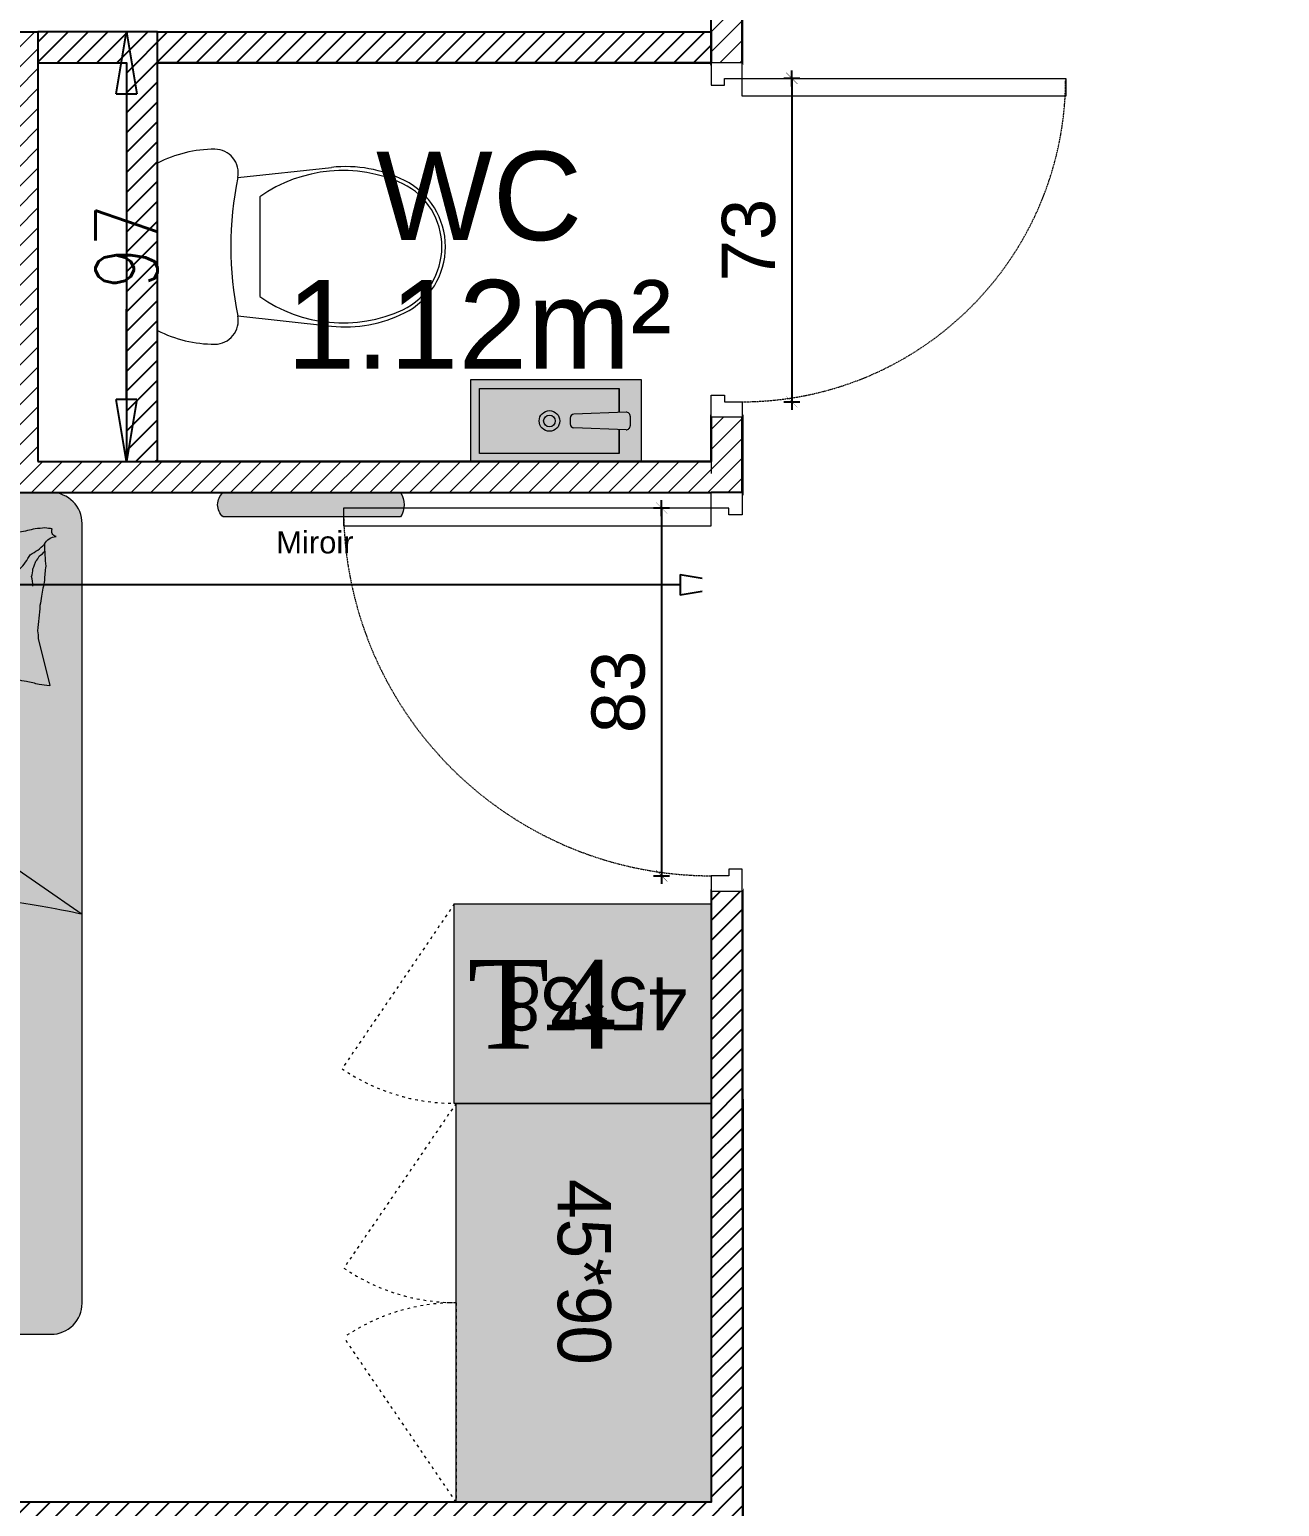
# Model space of a CAD drawing. Header units: millimetres. Extents: x -14819 to 43195, y -10328 to 20814.
# Drawn here: x 36906.6 to 37188.7, y 5174 to 5507.4 of the extents above; entities that cross this region are included whole.
import ezdxf
from ezdxf.enums import TextEntityAlignment as Align

# ---------------------------------------------------------------- set-up
doc = ezdxf.new("R2010")
doc.units = ezdxf.units.MM
doc.set_wipeout_variables(frame=1)
doc.header["$PDMODE"] = 3
for name, pattern in [('ACAD_ISO03W100', [30, 12, -18]), ('CACHE2', [0.1875, 0.125, -0.0625]), ('CACHEX2', [19.049999999999997, 12.7, -6.35])]:
    doc.linetypes.add(name, pattern=pattern)
doc.layers.add('10 - Hachures', color=7, linetype='Continuous', lineweight=18, true_color=0x646464)
for name, color, linetype, lineweight in [('14 - Sanitaires', 130, 'Continuous', 9), ('41 - Côtes Intérieures', 71, 'Continuous', 9), ('59 - TxT', 120, 'Continuous', 0), ('DV_Furnitures', 250, 'Continuous', 5), ('DV_Furnitures_Hachures', 9, 'Continuous', 5), ('DV_Hatch bathroom', 141, 'Continuous', 9), ('DV_Hatch bedroom', 21, 'Continuous', 5), ('Mur_coupe', 7, 'Continuous', 25)]:
    doc.layers.add(name, color=color, linetype=linetype, lineweight=lineweight)
for name, color, linetype in [('DV_Annotation', 8, 'Continuous'), ('DV_Bulkhead', 40, 'Continuous'), ('DV_Doors', 20, 'Continuous'), ('DV_Text block', 20, 'Continuous'), ('DV_Walls', 40, 'Continuous')]:
    doc.layers.add(name, color=color, linetype=linetype)
doc.layers.add('DV_Surface', color=241, linetype='Continuous', plot=False)
doc.styles.add('CR_Cot', font='simplex.shx', dxfattribs={"width": 0.8})
doc.styles.add('Dutch', font='dutch.ttf')
doc.styles.get("Standard").update_dxf_attribs({"font": 'arial.ttf'})
doc.dimstyles.new('AD-50-INT', dxfattribs={"dimscale": 0.6, "dimtxt": 20, "dimasz": 0.7, "dimexe": 0.18, "dimexo": 0.0625, "dimgap": 6, "dimtad": 1, "dimtoh": 1, "dimdec": 1, "dimzin": 12, "dimdsep": 46, "dimtxsty": 'Standard', "dimblk1": 'OB', "dimblk2": 'OB', "dimsah": 1, "dimcen": -9, "dimse1": 1, "dimse2": 1, "dimclrd": 256, "dimclre": 256, "dimclrt": 256, "dimadec": 0, "dimazin": 0, "dimtfac": 1, "dimtdec": 3, "dimtofl": 0, "dimtmove": 0, "dimatfit": 3, "dimldrblk": 'OB', "dimfxl": 1, "dimtolj": 1, "dimtzin": 0, "dimarcsym": 0})
doc.dimstyles.get("Standard").update_dxf_attribs({"dimtxt": 14, "dimasz": 14, "dimexe": 0.18, "dimexo": 0.0625, "dimgap": 5, "dimtad": 0, "dimtoh": 1, "dimdec": 0, "dimzin": 0, "dimdsep": 46, "dimtxsty": 'CR_Cot', "dimblk": 'CLOSEDBLANK', "dimcen": 0, "dimse1": 1, "dimse2": 1, "dimadec": 0, "dimazin": 0, "dimtfac": 1, "dimtdec": 0, "dimtofl": 0, "dimtmove": 0, "dimatfit": 3, "dimfxl": 1, "dimtolj": 1, "dimtzin": 0, "dimarcsym": 0})

# ---------------------------------------------------------------- blocks, each defined once
blk = doc.blocks.new('_ClosedBlank')
at = {"color": 0, "linetype": 'ByBlock', "lineweight": -2}
for p, q in [((-1, 0.1666666666666667), (0, 0)), ((-1, 0.1666666666666667), (-1, -0.1666666666666667)), ((0, 0), (-1, -0.1666666666666667))]:
    blk.add_line(p, q, dxfattribs=at)
blk = doc.blocks.new('*D682')
at = {"layer": '41 - Côtes Intérieures', "color": 0, "lineweight": -2, "transparency": 16777216}
for p, q in [((36928.43543581851, 5492.841927370935), (36928.43543581851, 5472.408594037769)), ((36928.43543581851, 5423.841927371269), (36928.43543581851, 5444.275260704436))]:
    blk.add_line(p, q, dxfattribs=at)
at = {"layer": 'Defpoints', "color": 0, "transparency": 16777216}
for p in [(36908.44082111307, 5506.841927370935), (36928.43543581851, 5506.841927370935), (36908.44082111307, 5409.841927371269)]:
    blk.add_point(p, dxfattribs=at)
at = {"layer": '41 - Côtes Intérieures', "color": 0, "lineweight": -2, "transparency": 16777216, "xscale": 14, "yscale": 14, "zscale": 14}
for p, rotation in [((36928.43543581851, 5506.841927370935), 90), ((36928.43543581851, 5409.841927371269), 270)]:
    blk.add_blockref('_ClosedBlank', p, dxfattribs=dict(at, rotation=rotation))
at = {"layer": '41 - Côtes Intérieures', "color": 0, "transparency": 16777216, "insert": (36928.4354358185, 5458.341927371092), "char_height": 14, "attachment_point": 5, "rotation": 90, "style": 'CR_Cot'}
blk.add_mtext('\\A1;97', dxfattribs=at)
blk = doc.blocks.new('*D684')
at = {"layer": '41 - Côtes Intérieures', "color": 0, "lineweight": -2, "transparency": 16777216}
for p, q in [((36643.44420171167, 5382.005497109407), (36829.04251141236, 5382.005497109407)), ((37053.44082111306, 5382.005497109407), (36867.84251141236, 5382.005497109407))]:
    blk.add_line(p, q, dxfattribs=at)
at = {"layer": 'Defpoints', "color": 0, "transparency": 16777216}
for p in [(36629.44420171167, 5402.841927371267), (37067.44082111306, 5402.841927371261), (37067.44082111306, 5382.005497109407)]:
    blk.add_point(p, dxfattribs=at)
at = {"layer": '41 - Côtes Intérieures', "color": 0, "lineweight": -2, "transparency": 16777216, "xscale": 14, "yscale": 14, "zscale": 14, "rotation": 180}
blk.add_blockref('_ClosedBlank', (36629.44420171167, 5382.005497109407), dxfattribs=at)
at = {"layer": '41 - Côtes Intérieures', "color": 0, "lineweight": -2, "transparency": 16777216, "xscale": 14, "yscale": 14, "zscale": 14}
blk.add_blockref('_ClosedBlank', (37067.44082111306, 5382.005497109407), dxfattribs=at)
at = {"layer": '41 - Côtes Intérieures', "color": 0, "transparency": 16777216, "insert": (36848.44251141236, 5382.005497109407), "char_height": 14, "attachment_point": 5, "style": 'CR_Cot'}
blk.add_mtext('\\A1;438', dxfattribs=at)
blk = doc.blocks.new('OB')
for p, q in [((-15, 0), (15, 0)), ((0, -15), (0, 15))]:
    blk.add_line(p, q)
at = {"const_width": 0.5}
blk.add_lwpolyline([(-10.60660171779818, -10.60660171779818), (10.60660171779818, 10.60660171779818)], dxfattribs=at)
blk = doc.blocks.new('*D1037')
at = {"layer": 'Defpoints', "color": 0, "transparency": 16777216}
for p in [(-6.500000000002129, 11.20047361980236), (-6.500000000002143, -3.999999999986672), (76.49999999999926, -3.999999999986707)]:
    blk.add_point(p, dxfattribs=at)
at = {"layer": 'DV_Annotation', "lineweight": -2, "transparency": 16777216}
blk.add_line((76.37999999999927, 11.20047361980229), (-6.380000000002129, 11.20047361980236), dxfattribs=at)
at = {"layer": 'DV_Annotation', "lineweight": -2, "transparency": 16777216, "xscale": 0.12, "yscale": 0.12, "zscale": 0.12}
for p, rotation in [((-6.500000000002129, 11.20047361980236), 179.9999999999999), ((76.49999999999928, 11.20047361980229), 359.9999999999999)]:
    blk.add_blockref('OB', p, dxfattribs=dict(at, rotation=rotation))
at = {"layer": 'DV_Annotation', "lineweight": 5, "transparency": 16777216, "insert": (34.99999999999858, 20.93144224190328), "char_height": 12, "attachment_point": 5}
blk.add_mtext('\\A1;83', dxfattribs=at)
blk = doc.blocks.new('*U1038')
at = {"layer": 'DV_Hatch bedroom', "lineweight": 5}
h = blk.add_hatch(color=256, dxfattribs=at)
h.dxf.hatch_style = 1
h.paths.add_polyline_path([(-22.5, 58), (22.5, 58), (22.5, 0), (-22.5, 0)])
at = {"linetype": 'ACAD_ISO03W100', "lineweight": 5, "ltscale": 0.05}
blk.add_lwpolyline([(22.5, 58), (-14.69450451320154, 83.32920910760743, 0.1505869127939962), (-22.5, 58)], format="xyb", dxfattribs=at)
at = {"lineweight": 5}
blk.add_lwpolyline([(-22.5, 58), (22.5, 58), (22.5, 0), (-22.5, 0), (-22.5, 58)], dxfattribs=at)
at = {"layer": 'DV_Text block', "insert": (-6.045399099016834, 5.403900028354713), "char_height": 12, "width": 43.69596577703091, "attachment_point": 1, "rotation": 90}
blk.add_mtext('{\\fDM Sans|b0|i0|c0|p2;45*58}', dxfattribs=at)
blk = doc.blocks.new('A$C0be1e304')
at = {"layer": 'DV_Hatch bedroom', "lineweight": 5}
h = blk.add_hatch(color=256, dxfattribs=at)
h.dxf.hatch_style = 1
h.paths.add_polyline_path([(89.99995173182305, 25.32920910760731), (-5.684341886080801e-14, 25.32920910760731), (-5.684341886080801e-14, 82.92320587669747), (89.99995173182282, 82.92320587669747)])
at = {"lineweight": 5}
blk.add_lwpolyline([(89.99995173182305, 25.32920910760731), (-5.684341886080801e-14, 25.32920910760731), (-5.684341886080801e-14, 82.92320587669747), (89.99995173182282, 82.92320587669747), (89.99995173182305, 25.32920910760731)], dxfattribs=at)
at = {"linetype": 'ACAD_ISO03W100', "lineweight": 5, "ltscale": 0.05}
for points in [[(37.19450451320152, 2.486899575160351e-14, 0.1505869127939962), (44.99999999999994, 25.32920910760731), (-5.684341886080801e-14, 25.32920910760731)], [(52.80549548679841, -4.263256414560601e-14, -0.1505869127939962), (44.99999999999994, 25.32920910760731), (89.99999999999994, 25.32920910760731)]]:
    blk.add_lwpolyline(points, format="xyb", close=True, dxfattribs=at)
at = {"layer": 'DV_Text block', "insert": (17.09914063230025, 60.28048227916952), "char_height": 12, "width": 58.12966752958223, "attachment_point": 1}
blk.add_mtext('{\\fDM Sans|b0|i0|c0|p2;45*90}', dxfattribs=at)
blk = doc.blocks.new('*U1039')
at = {"layer": 'DV_Hatch bedroom', "lineweight": 5}
h = blk.add_hatch(color=256, dxfattribs=at)
h.dxf.hatch_style = 1
edge = h.paths.add_edge_path()
edge.add_line((847.0545730124411, 46.8790673133517), (973.0545730124993, 46.87906731335106))
edge.add_arc((973.0545730124982, 53.87906731335104), 6.999999999999986, 270.0000000000093, 360.0000000000093)
edge.add_line((980.0545730124982, 53.87906731335217), (980.0545730124993, 229.8790673133511))
edge.add_arc((973.0545730124993, 229.8790673133511), 7, 0, 90)
edge.add_line((973.0545730124993, 236.8790673133511), (847.0545730124411, 236.8790673133517))
edge.add_arc((847.0545730124411, 229.8790673133517), 7, 90, 180)
edge.add_line((840.0545730124411, 229.8790673133517), (840.0545730124702, 53.87906731335167))
edge.add_arc((847.0545730124556, 53.87906731333713), 6.999999999985448, 179.999999999881, 269.9999999998809)
blk.add_line((918.2462938805376, 184.489697468094), (980.0545730124842, 141.7499297646371))
at = {"lineweight": 5}
blk.add_lwpolyline([(847.0545730124411, 46.8790673133517), (973.0545730124993, 46.87906731335106, 0.414213562373095), (980.0545730124982, 53.87906731335217), (980.0545730124993, 229.8790673133511, 0.414213562373095), (973.0545730124993, 236.8790673133511), (847.0545730124411, 236.8790673133517, 0.414213562373095), (840.0545730124411, 229.8790673133517), (840.0545730124702, 53.87906731335167, 0.414213562373095)], format="xyb", close=True, dxfattribs=at)
for points in [[(905.3683561002839, 225.2217188280365, -0.2633679393279821), (907.9770330702759, 226.9753276646752, -0.4948180484598251), (907.1210273014763, 228.7246963953308, -0.04922472348789158), (905.4717659369779, 228.8874596463696, -0.03683084260954966), (903.2651580663354, 228.7246964197284, -0.03189269194542133), (899.7205384567915, 227.9654047970259, 0.03578199607401519), (896.5552046842672, 227.3130398309832, 0.03294125849781754), (888.1867818383805, 226.7611082270093, 0.02656446386720497), (877.8055799286155, 227.3130398442285, 0.01790541905001343), (874.3042478836688, 227.8137404525048, -0.03339746363846834), (872.4181668921246, 228.0241061609284, -0.03203962982273088), (868.9571294261128, 227.9557394629983, 0.01844195161642952), (862.9537565284509, 227.6738044592563, 0.01083729358170642), (856.9091672738382, 227.7440769732297, 0.01462385272245969), (852.4377297810624, 228.0241061577784, 0.1112493707537801), (850.3333611330277, 228.7060391741703, -0.1537083427636597), (848.7571239238023, 229.0749981053281, -0.07644441892143763), (848.0630549980906, 228.9141800132316, -0.2155122933443702), (847.8807883263454, 228.7246963956322, -0.5858582351204265), (848.1292847922647, 228.4404865001897, 0.3634893061673001), (848.5818604634081, 228.1992570112837, 0.1917162677867557), (848.5872102849592, 227.1226441807828, -0.1296753019069136), (848.4065970090402, 225.5720205045741, -0.01735020625383131), (848.686574342908, 224.0036410649005, 0.01932564943837371), (848.9323873860957, 222.5944955663354, 0.01881751619375909), (849.5497265909901, 216.2121665034541, 0.02182809792489678), (849.6334595361643, 210.6843825903242, 0.006204154589775439), (849.5041335490533, 207.5249861236883)], [(853.4893288227009, 228.199257017777, 0.08815313258354429), (856.7121124843682, 227.8685065755373, 0.08815313105263654), (859.6236780436475, 226.4477616381262, 0.07754712079217571), (861.6439934556033, 224.4306272273409, 0.07754712039776804), (862.9537569792998, 221.8938921235535)], [(861.1414160195125, 227.6673687752629, 0.02784216268372947), (863.3610483190741, 226.676805969765, 0.04868500734447086), (864.5311464003798, 225.922322279381, 0.0236664622803414), (867.1373185968686, 223.6488104070246, 0.03122341866597448), (868.9128244284307, 221.7187544445097, 0.04680097286292319), (869.3895719419801, 221.0032485341803, 0.02319083180261139), (870.1396869615454, 219.4418196691365)], [(971.5639007883732, 225.2217188280365, -0.2633679393279821), (974.1725777576958, 226.9753276646752, -0.4948180484598251), (973.3165719888962, 228.7246963953308, -0.04922472348789158), (971.6673106243978, 228.8874596463696, -0.03683084260954966), (969.4607027537552, 228.7246964197284, -0.03189269194542133), (965.9160831448808, 227.9654047970259, 0.03578199607401519), (962.7507493723565, 227.3130398309832, 0.03294125849781754), (954.3823265257713, 226.7611082270093, 0.02656446386720497), (944.0011246160354, 227.3130398442285, 0.01790541905001343), (940.4997925710887, 227.8137404525048, -0.03339746363846834), (938.6137115795156, 228.0241061609284, -0.03203962982273088), (935.1526741135327, 227.9557394629983, 0.01844195161642952), (929.1493012165402, 227.6738044592562, 0.01083729358170642), (923.104711961229, 227.7440769732296, 0.01462385272245969), (918.6332744684823, 228.0241061577784, 0.1112493707537801), (916.5289058204476, 228.7060391741703, -0.1537083427636597), (914.9526686112222, 229.0749981053281, -0.07644441892143763), (914.2585996861799, 228.9141800132316, -0.2155122933443702), (914.0763330137653, 228.7246963956321, -0.5858582351204265), (914.3248294796555, 228.4404865001897, 0.3634893061673001), (914.777405150828, 228.1992570112837, 0.1917162677867557), (914.78275497235, 227.1226441807827, -0.1296753019069136), (914.602141696431, 225.5720205045741, -0.01735020625383131), (914.8821190303279, 224.0036410649004, 0.01932564943837371), (915.1279320735156, 222.5944955663353, 0.01881751619375909), (915.7452712783809, 216.2121665034541, 0.02182809792489678), (915.8290042235842, 210.6843825903241, 0.006204154589775439), (915.6996782364732, 207.5249861236883)], [(919.6848735101208, 228.1992570177769, 0.08815313258354429), (922.9076571717881, 227.8685065755372, 0.08815313105263654), (925.8192227310674, 226.4477616381262, 0.07754712079217571), (927.8395381430232, 224.4306272273409, 0.07754712039776804), (929.1493016667197, 221.8938921235535)], [(927.3369607069033, 227.6673687752628, 0.02784216268372947), (929.5565930064649, 226.676805969765, 0.04868500734447086), (930.7266910877997, 225.9223222793809, 0.0236664622803414), (933.3328632849579, 223.6488104070245, 0.03122341866597448), (935.1083691158506, 221.7187544445096, 0.04680097286292319), (935.5851166293709, 221.0032485341802, 0.02319083180261139), (936.3352316489362, 219.4418196691365)], [(905.3821642952756, 225.2493165864883, 0.02720052596380178), (905.6534674337435, 220.2659127701074, 0.04228118821179057), (905.3821642950772, 217.0633283145701, 0.01096989076681684), (904.6966161317835, 213.5171196919619, -0.01829888933846005), (904.3167570455827, 211.384972637756, -0.02330510151275126), (903.7841157889214, 205.6811226099339, -0.07304093550846792), (903.9662118285424, 203.853578122752), (905.8941464889826, 196.1470327355358), (906.5952186257377, 193.3446454118796, 0.5102284766733299), (906.5061108704812, 193.2385224183398, 0.02357138925158921), (904.141493518841, 193.5197962714099, 0.03449399454918334), (901.2682429151183, 194.2061698739515, -0.04782509247492186), (899.1811760778639, 194.6463731578264, -0.07866928644767605), (894.9264035725862, 194.455973775416, 0.06251002766426882), (889.5943335380282, 194.0452488214264, 0.008153125244442654), (885.3275830520514, 194.3199201640452, -0.008761567463115363), (881.3567865564544, 194.5706881959708, -0.007152706387293638), (872.3834470824821, 194.8511197487298, -0.005484417438345482), (860.6752767485619, 194.920989935312, -0.01434509528684024), (854.4462172474786, 194.7110573887998, -0.04057962453357574), (852.2624663708064, 194.3955373660601, -0.06298072340015308), (851.2662438473926, 194.0314334307953, 0.04830882339729094), (849.9839864382536, 193.5197962617604, 0.03973043077202874), (848.7152400967213, 193.2577264246464, 0.3660599915518933), (848.5818604630671, 193.3446454117371, 0.1170135263030279), (848.5331882938883, 194.1762209917563, -0.02834082451983052), (848.9323873733603, 197.5482263182833, -0.00196306063033392), (849.5041337291227, 207.5249890699412)], [(971.5777089826955, 225.2493165864882, 0.02720052596380178), (971.8490121211634, 220.2659127701073, 0.04228118821179057), (971.5777089831665, 217.0633283145701, 0.01096989076681684), (970.8921608191743, 213.5171196919619, -0.01829888933846005), (970.5123017329735, 211.384972637756, -0.02330510151275126), (969.9796604770107, 205.6811226099338, -0.07304093550846792), (970.1617565159623, 203.853578122752), (972.0896911763734, 196.1470327355358), (972.790763313827, 193.3446454118796, 0.5102284766733299), (972.7016555579011, 193.2385224183398, 0.02357138925158921), (970.3370382062609, 193.5197962714099, 0.03449399454918334), (967.4637876025382, 194.2061698739515, -0.04782509247492186), (965.3767207659532, 194.6463731578264, -0.07866928644767605), (961.1219482606755, 194.455973775416, 0.06251002766426882), (955.7898782261175, 194.0452488214264, 0.008153125244442654), (951.5231277394422, 194.3199201640451, -0.008761567463115363), (947.5523312438451, 194.5706881959708, -0.007152706387293638), (938.578991769902, 194.8511197487298, -0.005484417438345482), (926.8708214359818, 194.920989935312, -0.01434509528684024), (920.6417619348985, 194.7110573887998, -0.04057962453357574), (918.4580110582262, 194.39553736606, -0.06298072340015308), (917.4617885354819, 194.0314334307952, 0.04830882339729094), (916.1795311256444, 193.5197962617603, 0.03973043077202874), (914.9107847841121, 193.2577264246464, 0.3660599915518933), (914.777405150487, 193.3446454117371, 0.1170135263030279), (914.7287329813082, 194.1762209917563, -0.02834082451983052), (915.127932060751, 197.5482263182832, -0.00196306063033392), (915.699678417212, 207.5249890699412)], [(964.5532159879575, 214.8879501579025, 0.04752548586146815), (965.0290303518916, 217.3192487666001, 0.04752548618143519), (965.9553602626526, 219.6169705283506, 0.07737942892073026), (968.3315573673258, 222.8579054911097, 0.07737943067710795), (971.5805703186841, 225.2230455089226)], [(968.9348939916772, 215.7636912732426, 0.06416370225428163), (968.6558241250509, 217.9294090514471, 0.08212666593292359), (968.9348939912383, 219.6169705485002, 0.01324356746446535), (969.2873927803547, 220.570030933041, 0.01544823599055244), (969.6359661409547, 221.3684527683976, 0.07031174885933875), (970.3923934962933, 222.5156781262553, 0.05368994615919214), (971.7183544497585, 223.7268959661978)], [(919.3343466867876, 194.5706882661934, 0.01610775154444899), (922.966761767758, 197.0189970967258, 0.02459882714006518), (925.4686776399045, 198.4239675481022, 0.009477214576710857), (930.0455829966608, 200.5984661919819, 0.01593728168136005), (932.8299075405918, 201.7517942020841, 0.07252085216165431), (934.3550093152222, 202.0865104087179, 0.03333927934972582), (937.7373759729674, 202.1020827344036)], [(896.931980910619, 194.7129362559401, 0.009729473561467566), (894.3850253306437, 195.5559074012778, 0.00972947539273279), (891.8727952789995, 196.4973344058818, 0.007970500716486365), (889.8432678061699, 197.3409433108768, 0.00797050084477468), (887.8416624948946, 198.2488165967418)], [(963.1275255987083, 194.7129362559401, 0.009729473561467566), (960.5805700180345, 195.5559074012778, 0.00972947539273279), (958.0683399663903, 196.4973344058818, 0.007970500716486365), (956.0388124935898, 197.3409433108767, 0.00797050084477468), (954.0372071823145, 198.2488165967418)]]:
    blk.add_lwpolyline(points, format="xyb")
blk.add_open_spline([(840.0545730124703, 184.4896974679901), (866.1184799685432, 184.4896974679899), (892.182386924616, 184.4896974679897), (918.2462938806889, 184.4896974679895), (924.5768245326177, 173.4790951311314), (925.497814456202, 164.7262032753331), (924.1338798156622, 155.1852046161437), (924.3084835971617, 142.1711438209247)], degree=3, knots=[0, 0, 0, 0, 1, 1, 1, 2, 3, 3, 3, 3])
blk.add_open_spline([(924.3084835971617, 142.1711438209247), (940.8985822635999, 144.8984500248942), (954.0646666506357, 147.5254407198644), (980.0545730124842, 141.7499297646371), (980.0545730126324, 141.7499297651568)], degree=3)
blk = doc.blocks.new('A$Cd99badf2')
at = {"layer": '14 - Sanitaires', "color": 251, "true_color": 0x666666}
for p, q in [((-18.13952563295607, 15.62753389589489), (-39.30232556501869, 17.9035494569689)), ((0, -18.89147585631508), (0, 18.89147585631508)), ((-23.07439533958677, -11.25135631300509), (-23.07439533958677, 11.2515585962683)), ((-18.13952563295607, -15.62753389589489), (-39.30232556501869, -17.9035494569689))]:
    blk.add_line(p, q, dxfattribs=at)
for centre, major_axis, ratio, start_param, end_param in [((-12.95063359627966, 16.68547564186156), (-8.559795474881673e-12, -5.314524385441844), 0.9963002114164967, 3.141628186577216, 4.912783807216385), ((-12.95058460871223, -6.732047302648425), (1.362792851840523e-12, -28.73204729787599), 0.9963002114164798, 2.67212634516965, 3.141600936229115), ((-42.48581495101098, -11.91389528103173), (-1.306751989320312e-11, -29.98816473324137), 0.9963002114164983, 3.034837579957689, 3.601942620473651), ((-41.83099804411177, -15.59181991033256), (6.244622238148877e-12, -32.78711456260238), 0.9963002114164841, 2.529969905986232, 3.570062703301074), ((-48.37238792295102, 3.748573362827301e-05), (-5.9769211464059e-12, -16.68935919452848), 0.9963002114165173, 3.601916012402754, 5.822858562511743), ((-48.37133133749012, 0.0004644971340894699), (1.004076606820594e-11, -15.88577603238602), 0.9963002114165165, 3.601990218597805, 5.822808068496082), ((-94.78058800066356, -0.0001013744622468948), (-7.065649204787319e-12, -78.49701817345249), 0.9963002114164897, 1.370375004641239, 1.771221202060049), ((-41.83099804411177, 15.59202219359577), (-5.686995123158875e-12, -32.78711456260236), 0.996300211416485, -0.4284700497113025, 0.6116227476035427), ((-42.48581495101098, 11.91409756429493), (6.422088939239126e-12, -29.98816473324137), 0.9963002114164933, -0.4603499668836395, 0.1067550736323257), ((-12.95063359627966, -16.68547564186156), (8.597528317134177e-12, -5.314524385441842), 0.9963002114164968, 4.511994153552986, 6.283149774192138), ((-12.95058460871223, 6.732047302648425), (3.691553910523292e-11, -28.732047297876), 0.9963002114164655, -8.282640660217666e-06, 0.469466308418812)]:
    blk.add_ellipse(centre, major_axis=major_axis, ratio=ratio, start_param=start_param, end_param=end_param, dxfattribs=at)
blk = doc.blocks.new('*D1079')
at = {"layer": 'Defpoints', "color": 0, "transparency": 16777216}
for p in [(3.499999999997854, -3.000000000013286), (76.49999999999926, -3.00000000001331), (3.499999999997853, -18.20047361980232)]:
    blk.add_point(p, dxfattribs=at)
at = {"layer": 'DV_Annotation', "lineweight": -2, "transparency": 16777216}
blk.add_line((76.37999999999926, -18.20047361980232), (3.619999999997853, -18.20047361980232), dxfattribs=at)
at = {"layer": 'DV_Annotation', "lineweight": -2, "transparency": 16777216, "xscale": 0.12, "yscale": 0.12, "zscale": 0.12, "rotation": 180}
blk.add_blockref('OB', (3.499999999997853, -18.20047361980232), dxfattribs=at)
at = {"layer": 'DV_Annotation', "lineweight": -2, "transparency": 16777216, "xscale": 0.12, "yscale": 0.12, "zscale": 0.12}
blk.add_blockref('OB', (76.49999999999926, -18.20047361980232), dxfattribs=at)
at = {"layer": 'DV_Annotation', "lineweight": 5, "transparency": 16777216, "insert": (39.99999999999856, -8.469504997701367), "char_height": 12, "attachment_point": 5}
blk.add_mtext('\\A1;73', dxfattribs=at)
blk = doc.blocks.new('*U1077')
at = {"layer": 'DV_Hatch bathroom', "transparency": 33554579}
h = blk.add_hatch(color=256, dxfattribs=at)
h.dxf.hatch_style = 1
h.paths.add_polyline_path([(9.165664057097956, 20.72603011435581), (-9.334335942902044, 20.72603011435581), (-9.334335942902271, -17.77396988564419), (9.165664057097956, -17.77396988564419)])
for p, q in [((-9.334335942902271, -17.77396988564419), (-9.334335942902044, 20.72603011435581)), ((-1.987544030153231, 17.28190629873961), (-1.549702354130659, 5.532655133609865)), ((-1.077948124051773, 18.22603011435581), (1.077948124052227, 18.22603011435581)), ((1.987544030153686, 17.28190629873961), (1.549702354131114, 5.532655133609865)), ((-1.929563531934264, 15.72603011435581), (-7.334335942902044, 15.72603011435581)), ((7.334335942902726, 15.72603011435581), (1.929563531934718, 15.72603011435581)), ((-0.6401064480289733, 4.656324403771407), (0.6401064480294281, 4.656324403771407))]:
    blk.add_line(p, q)
blk.add_lwpolyline([(9.165664057097956, -17.77396988564419), (-9.334335942902271, -17.77396988564419), (-9.334335942902044, 20.72603011435581), (9.165664057097956, 20.72603011435581)], close=True)
for points in [[(-7.334335942902044, 15.72603011435581), (-7.334335942902044, 15.72603011435581), (-1.929563531934264, 15.72603011435581)], [(1.929563531934718, 15.72603011435581), (7.334335942902726, 15.72603011435581), (7.334335942902726, -15.77396988564419), (-7.334335942902271, -15.77396988564419), (-7.334335942902044, 15.72603011435581)]]:
    blk.add_lwpolyline(points)
for radius in [2.328162201885726, 1.31679856552208]:
    blk.add_circle((0, 0), radius)
for centre, start, end in [((-1.077948124051773, 17.31580284162857), 90, 182.1341681073521), ((1.077948124052227, 17.31580284162857), 357.8658318926479, 90), ((-0.6401064480289733, 5.566551676498761), 182.1341681073521, 270), ((0.6401064480294281, 5.566551676498761), 270, 357.8658318926479)]:
    blk.add_arc(centre, 0.9102272727272813, start, end)
blk = doc.blocks.new('Miroir pied')
at = {"layer": 'DV_Furnitures_Hachures', "lineweight": 5}
h = blk.add_hatch(color=256, dxfattribs=at)
h.dxf.hatch_style = 1
edge = h.paths.add_edge_path()
edge.add_line((0.001519436620583292, 5.522968720821154), (40.00075971831393, 5.52106332519179))
edge.add_arc((35.99558252393035, 2.760531662595895), 4.864358068502438, -34.5761975027462, 34.57619750274631, ccw=False)
edge.add_line((40.00075971831393, 0), (0, 0))
edge.add_arc((2.461857471163966, 2.760807282150398), 3.699026771665826, 131.6923898071849, 228.276084646392, ccw=False)
at = {"lineweight": 5}
blk.add_lwpolyline([(0.001519436620583292, 5.522968720821154), (40.00075971831393, 5.52106332519179, -0.3112374640582531), (40.00075971831393, 0), (0, 0, -0.4482838637711485)], format="xyb", close=True, dxfattribs=at)
at = {"layer": 'DV_Text block', "lineweight": 5, "insert": (11.98505259438389, -3.235244347306434), "char_height": 5, "attachment_point": 1}
blk.add_mtext_dynamic_manual_height_columns('Miroir', width=81.61589563717087, gutter_width=100, heights=[0], dxfattribs=at)
blk = doc.blocks.new('*U1036')
at = {"lineweight": 5}
blk.add_wipeout([(-4.9999999999929745, -8.999999999976296), (-9.999999999992975, -6.999999999976282), (-10.000000000001497, 1.3955059330328368e-11), (-5.0000000000012275, 2), (75.00000000001285, 1.9999999999999432), (79.99999999999892, 1.3869794202037156e-11), (80.00000000000745, -6.999999999976339), (75.00000000000772, -8.999999999976353)], dxfattribs=at)
blk.add_line((76.49999999999926, 1.320810127936056e-11), (76.50000000024737, 82.99999917494446), dxfattribs=at)
at = {"linetype": 'CACHEX2', "lineweight": 5}
for p, q in [((-10.0000000000026, -6.999999999966679), (-30.00000000000055, -6.999999999966672)), ((79.99999999999697, -6.999999999986795), (84.99999999999697, -6.999999999986795))]:
    blk.add_line(p, q, dxfattribs=at)
at = {"lineweight": 5}
for points in [[(76.49999999999926, -8.250659222497347e-07), (76.49999999999646, 82.99999917493122), (72.49999999999645, 82.9999991749312), (72.49999999999571, -8.250665883835495e-07), (76.49999999999926, -8.250666327924705e-07)], [(-6.500000000002143, -3.999999999986672), (-6.500000000002155, 1.395505933032837e-11), (-10.00000000000119, 1.395328297348897e-11), (-10.0000000000026, -6.99999999997355), (-5.000000000000867, -6.999999999986763), (-5.000000000001461, -3.999999999986672), (-6.500000000002143, -3.999999999986672)], [(76.49999999999926, -3.999999999986707), (76.49999999999926, 1.391864401512066e-11), (79.99999999999892, 1.320632492252116e-11), (79.99999999999952, -6.999999999986795), (74.9999999999998, -6.999999999986793), (74.99999999999919, -3.999999999986706), (76.49999999999926, -3.999999999986707)]]:
    blk.add_lwpolyline(points, dxfattribs=at)
at = {"linetype": 'CACHE2', "lineweight": 5, "ltscale": 0.5}
blk.add_arc((76.49999999999604, 1.230482382652553e-11), 82.99999832554401, 89.99999999999753, 179.9999999999989, dxfattribs=at)
at = {"layer": 'DV_Annotation', "lineweight": 5}
dim = blk.add_linear_dim(base=(-6.500000000002129, 11.20047361980236), p1=(76.49999999999926, -3.999999999986707), p2=(-6.500000000002143, -3.999999999986672), angle=179.9999999999999, dimstyle='AD-50-INT', override={"dimasz": 0.2}, dxfattribs=at)
dim.commit()
dim.dimension.update_dxf_attribs({"geometry": '*D1037', "text_midpoint": (34.99999999999858, 20.93144224190328)})
blk = doc.blocks.new('*U1078')
at = {"lineweight": 5}
blk.add_wipeout([(5.000000000007029, 1.9999999999763531), (7.028375368956237e-12, -2.3661073100811336e-11), (-1.493650717158687e-12, -7.000000000013898), (4.999999999998768, -8.999999999999957), (75.00000000001283, -8.999999999999986), (79.9999999999989, -7.000000000013912), (80.00000000000746, -2.368949481024174e-11), (75.00000000000774, 1.9999999999763247)], dxfattribs=at)
at = {"linetype": 'CACHEX2', "lineweight": 5}
for p, q in [((-2.600586412881967e-12, -3.327560449406519e-11), (-20.00000000000055, -3.326761088828789e-11)), ((79.99999999999697, -1.322408849091516e-11), (84.99999999999697, -1.322852938301367e-11))]:
    blk.add_line(p, q, dxfattribs=at)
at = {"lineweight": 5}
blk.add_line((76.49999999999926, -7.000000000013225), (76.50000000024731, -79.99999917494448), dxfattribs=at)
for points in [[(3.499999999997854, -3.000000000013286), (3.49999999999784, -7.000000000013912), (-1.193711796076968e-12, -7.000000000013908), (-2.600586412881967e-12, -2.640465623926502e-11), (4.999999999999133, -1.319655495990446e-11), (4.999999999998536, -3.000000000013287), (3.499999999997854, -3.000000000013286)], [(76.49999999999926, -3.00000000001331), (76.49999999999926, -7.000000000013936), (79.99999999999892, -7.000000000013226), (79.99999999999952, -1.322408849091516e-11), (74.9999999999998, -1.322320031249546e-11), (74.99999999999919, -3.00000000001331), (76.49999999999926, -3.00000000001331)], [(76.49999999999926, -6.999999174934095), (76.4999999999964, -79.99999917493123), (72.49999999999639, -79.99999917493122), (72.49999999999571, -6.999999174933426), (76.49999999999926, -6.999999174933384)]]:
    blk.add_lwpolyline(points, dxfattribs=at)
at = {"linetype": 'CACHE2', "lineweight": 5, "ltscale": 0.5}
blk.add_arc((76.49999999999642, -7.000000000012516), 72.9999985272857, 180.000000000001, 270.0000000000024, dxfattribs=at)
at = {"layer": 'DV_Annotation', "lineweight": 5}
dim = blk.add_linear_dim(base=(3.499999999997853, -18.20047361980232), p1=(76.49999999999926, -3.00000000001331), p2=(3.499999999997854, -3.000000000013286), angle=180, dimstyle='AD-50-INT', override={"dimasz": 0.2}, dxfattribs=at)
dim.commit()
dim.dimension.update_dxf_attribs({"geometry": '*D1079', "text_midpoint": (39.99999999999856, -8.469504997701367)})

msp = doc.modelspace()

# ---------------------------------------------------------------- hatches: boundary and pattern name
at = {"layer": '10 - Hachures', "lineweight": 18}
h = msp.add_hatch(dxfattribs=at)
h.set_pattern_fill('ANSI31', color=256)
h.set_pattern_definition([(45, (30000, 0), (-2.245064030267288, 2.245064030267288), [])])
h.paths.add_polyline_path([(36908.44082111306, 5409.841927371267), (36908.44082111306, 5506.841927370933), (36897.44082111306, 5506.841927370933), (36815.44082111272, 5506.841927370934), (36815.44082111272, 5495.841927370934), (36897.44082111306, 5495.841927370934), (36897.44082111305, 5413.841927371269), (36628.94954016151, 5413.841927371269), (36625.26206315126, 5495.84192737093), (36732.44082111271, 5495.84192737093), (36732.44082111271, 5506.84192737093), (36624.7674016011, 5506.841927370929), (36624.64957334663, 5509.462124551904), (36590.69051001185, 5507.895404633685), (36590.69052118398, 5507.895156146148), (36598.25752376718, 5339.591811288953), (36632.21805361144, 5341.158598865387), (36629.44420171167, 5402.841927371267), (37067.44082111305, 5402.841927371267), (37067.44082111306, 5780.841927371269), (37060.44082111306, 5780.841927371269), (37060.44082111305, 5409.841927371267)])
at = {"layer": 'DV_Bulkhead'}
h = msp.add_hatch(dxfattribs=at)
h.set_pattern_fill('ANSI31', color=256)
h.set_pattern_definition([(45, (0, 0), (-2.245064030267288, 2.245064030267288), [])])
h.paths.add_polyline_path([(36640.00144318482, 5168.076043166239), (37060.71835266034, 5167.974153689548), (37060.71818088288, 4978.841927371269), (37021.74824266274, 4978.841927371269), (37021.74824266274, 4916.841927371269), (37028.74824266274, 4916.841927371271), (37028.74824266274, 4970.841927371269), (37067.71816753981, 4970.918454254464), (37067.44082111298, 5402.841913880722), (37060.44082111305, 5402.841946248084), (37060.44082111305, 5174.973815670019), (36640.00144318482, 5174.973815670019)])
h.paths.add_polyline_path([(36935.44081539076, 5506.841912622718), (37060.44082111305, 5506.841912622718), (37060.44082111305, 5499.841927370933), (36935.44081539076, 5499.841927370933)])
h.paths.add_polyline_path([(36935.44081539076, 5506.841912622718), (36908.44082111306, 5506.841927370933), (36908.44082111306, 5499.841927370933), (36928.44081621666, 5499.841930556548), (36928.44081621666, 5409.841927371267), (36935.44082683537, 5409.841927371267)])
h.paths.add_polyline_path([(37198.44082111306, 6032.841927371267), (37191.44082111306, 6032.841927371267), (37191.44081832026, 5864.84192737119), (37198.44081832025, 5864.841927371189), (37198.44400004698, 5924.834908694491), (37356.53390727232, 5924.729128632851), (37356.44082111274, 5844.841927371267), (37443.44082111273, 5844.841927370925), (37443.44082111273, 5851.841927371267), (37363.44082111274, 5851.841927371267), (37363.44082111274, 5931.841927371609), (37198.44082111306, 5931.841927371609)])

# ---------------------------------------------------------------- linework, layer by layer
at = {"layer": 'DV_Surface'}
for points in [[(37067.44082111305, 5757.841927371263), (37443.44082111306, 5757.841927371255), (37443.44082111307, 4916.841927371271), (37028.74824266274, 4916.841927371271), (37028.7482271913, 4970.880190812866), (37067.71818301126, 4970.880190812866)], [(36935.44082683537, 5409.841927371267), (36935.44081539076, 5499.841927370933), (37060.44080966843, 5499.841927370933), (37060.44082111305, 5409.841927371267)]]:
    msp.add_lwpolyline(points, close=True, dxfattribs=at)
at = {"layer": 'DV_Surface', "elevation": -194.9999999999999}
msp.add_lwpolyline([(36629.43950964914, 5402.946266768243), (37060.44082111305, 5402.841927371267), (37060.44082111305, 5174.973815670019), (36639.68665518985, 5175.076118154118)], close=True, dxfattribs=at)
at = {"layer": 'DV_Walls'}
for points in [[(36935.44081539076, 5506.841912622718), (36908.44082111306, 5506.841927370933), (36908.44082111306, 5499.841927370933), (36928.44081621666, 5499.841930556548), (36928.44081621666, 5409.841927371267), (36935.44082683537, 5409.841927371267)], [(36935.44081539076, 5506.841912622718), (37060.44082111305, 5506.841912622718), (37060.44082111305, 5499.841927370933), (36935.44081539076, 5499.841927370933)]]:
    msp.add_lwpolyline(points, close=True, dxfattribs=at)
at = {"layer": 'Mur_coupe', "flags": 128}
for points in [[(36629.44420171167, 5402.841927371267), (37067.44082111305, 5402.841927371267), (37067.44082111306, 5780.841927371269)], [(36908.44082111306, 5409.841927371267), (37060.44082111305, 5409.841927371267), (37060.44082111306, 5780.841927371269)]]:
    msp.add_lwpolyline(points, dxfattribs=at)
at = {"layer": 'Mur_coupe'}
msp.add_lwpolyline([(36897.44082111306, 5506.841927370933), (36908.44082111306, 5506.841927370933), (36908.44082111306, 5409.841927371267)], dxfattribs=at)

# ---------------------------------------------------------------- block references
at = {"layer": '14 - Sanitaires', "linetype": 'Continuous', "rotation": 180}
msp.add_blockref('A$Cd99badf2', (36935.44082111306, 5458.341927371101), dxfattribs=at)
at = {"layer": 'DV_Furnitures', "color": 18, "true_color": 0x000000, "rotation": 270}
msp.add_blockref('*U1077', (37023.92625007634, 5419.007591428365), dxfattribs=at)
at = {"layer": 'DV_Furnitures'}
msp.add_blockref('*U1039', (35938.38793839989, 5165.962860057915), dxfattribs=at)
for name, p, rotation in [('*U1038', (37060.44082111308, 5287.473767401842, -194.9999999999999), 89.99999999999999), ('A$C0be1e304', (36977.51761523636, 5264.973767401842, -194.9999999999999), 270)]:
    msp.add_blockref(name, p, dxfattribs=dict(at, rotation=rotation))

# ---------------------------------------------------------------- texts
at = {"layer": '59 - TxT', "linetype": 'Continuous'}
for s, p in [('WC', (37008.03152031675, 5459.829696541948)), ('1.12m²', (37008.03152031675, 5430.829696541948))]:
    msp.add_text(s, height=20, dxfattribs=at).set_placement(p, align=Align.CENTER)

# ---------------------------------------------------------------- dimensions: what is measured, and where the dimension line sits
at = {"layer": '41 - Côtes Intérieures'}
dim = msp.add_linear_dim(base=(36928.43543581851, 5506.841927370935), p1=(36908.44082111306, 5409.841927371267), p2=(36908.44082111306, 5506.841927370933), angle=90, dimstyle='Standard', dxfattribs=at)
dim.commit()
dim.dimension.update_dxf_attribs({"geometry": '*D682', "text_midpoint": (36928.4354358185, 5458.341927371092)})
dim = msp.add_linear_dim(base=(37067.44082111306, 5382.005497109407), p1=(36629.44420171167, 5402.841927371267), p2=(37067.44082111306, 5402.841927371261), dimstyle='Standard', dxfattribs=at)
dim.commit()
dim.dimension.update_dxf_attribs({"geometry": '*D684', "text_midpoint": (36848.44251141236, 5382.005497109407)})

# ---------------------------------------------------------------- next in the draw order: block references
at = {"layer": 'DV_Doors', "rotation": 89.99988957838818}
msp.add_blockref('*U1078', (37060.44066740733, 5419.841927371082), dxfattribs=at)

# ---------------------------------------------------------------- next in the draw order: linework, layer by layer
at = {"layer": 'DV_Bulkhead', "elevation": -389.9999999999999}
msp.add_lwpolyline([(36640.00144318482, 5168.076043166239), (37060.71835266034, 5167.974153689548), (37060.71818088288, 4978.841927371269), (37021.74824266274, 4978.841927371269), (37021.74824266274, 4916.841927371269), (37028.74824266274, 4916.841927371271), (37028.74824266274, 4970.841927371269), (37067.71816753981, 4970.918454254464), (37067.44082111298, 5402.841913880722), (37060.44082111305, 5402.841946248084), (37060.44082111305, 5174.973815670019), (36640.00144318482, 5174.973815670019)], close=True, dxfattribs=at)

# ---------------------------------------------------------------- next in the draw order: block references
at = {"layer": 'DV_Doors', "rotation": 89.99988957838818}
msp.add_blockref('*U1036', (37060.44066693537, 5322.841927371416, -194.9999999999999), dxfattribs=at)

# ---------------------------------------------------------------- next in the draw order: linework, layer by layer
at = {"layer": 'DV_Surface'}
msp.add_circle((37201.94082111306, 6032.841920625995), 1813.726961741503, dxfattribs=at)

# ---------------------------------------------------------------- next in the draw order: block references
at = {"layer": 'DV_Furnitures'}
msp.add_blockref('Miroir pied', (36950.26707947989, 5397.341740875624, -194.9999999999999), dxfattribs=at)

# ---------------------------------------------------------------- next in the draw order: texts
at = {"layer": '59 - TxT', "linetype": 'Continuous', "style": 'Dutch'}
msp.add_text('T4', height=20, dxfattribs=at).set_placement((37022.23156512518, 5277.303581939108), align=Align.CENTER)

doc.saveas('drawing.dxf')
